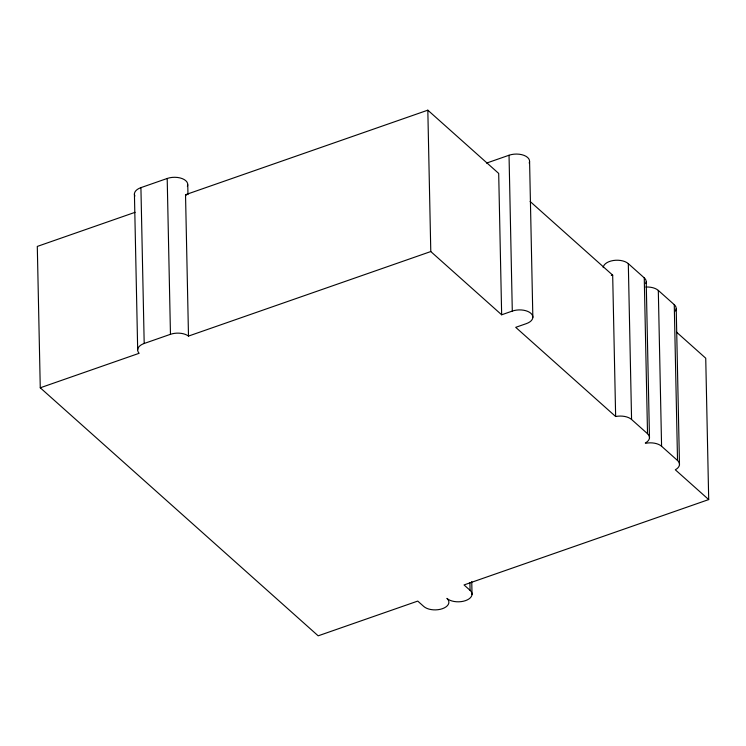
<?xml version="1.0" encoding="UTF-8"?>
<svg xmlns="http://www.w3.org/2000/svg" width="746" height="746" viewBox="0 0 746 746"><rect width="100%" height="100%" fill="white"/><g stroke="black" fill="none" stroke-linecap="round" stroke-linejoin="round"><path stroke-width="1.12" d="M134.886 196.067A13.54 7.451 -1.2 0 1 140.919 187.638L167.197 178.471A13.54 7.451 -1.2 0 1 182.229 178.611A13.54 7.451 -1.2 0 1 187.377 186.323M135.082 212.312L37.3 246.422L40.265 387.789L318.178 635.825L417.741 601.09L423.775 606.47A13.54 7.451 -1.2 0 0 442.369 608.708A13.54 7.451 -1.2 0 0 446.919 598.395A13.54 7.451 -1.2 0 0 465.513 600.633A13.54 7.451 -1.2 0 0 470.064 590.319L469.905 582.747M40.265 387.789L139.138 353.296A13.54 7.451 -1.2 0 1 144.192 343.477L170.461 334.311A13.54 7.451 -1.2 0 1 188.496 336.082L185.53 194.706L427.822 110.175L498.692 173.426L501.657 314.793L512.297 311.082A13.54 7.451 -1.2 0 1 530.891 313.32A13.54 7.451 -1.2 0 1 526.35 323.624L515.71 327.335L615.646 416.52A13.54 7.451 -1.2 0 1 631.573 419.485L647.528 433.715A13.54 7.451 -1.2 0 1 645.309 443.003L645.644 443.301A13.54 7.451 -1.2 0 1 661.581 446.257L677.527 460.496A13.54 7.451 -1.2 0 1 675.317 469.784L708.7 499.578L464.031 584.939L470.064 590.319M486.551 163.094L509.033 155.243A13.54 7.451 -1.2 0 1 524.056 155.382A13.54 7.451 -1.2 0 1 529.203 163.094M188.496 336.082L430.787 251.551L501.657 314.793M603.206 267.627A13.54 7.451 -1.2 0 1 613.305 260.513A13.54 7.451 -1.2 0 1 628.309 263.646L644.264 277.876A13.54 7.451 -1.2 0 1 645.84 283.489M645.812 287.033A13.54 7.451 -1.2 0 1 658.308 290.418L674.263 304.657A13.54 7.451 -1.2 0 1 675.438 311.017M530.126 201.476L612.68 275.153L615.646 416.52M676.631 332.231L705.735 358.211L708.7 499.578M187.759 184.794L187.973 194.631M676.221 308.741L679.485 464.581M674.263 304.657L677.527 460.496M658.308 290.418L661.581 446.257M646.222 281.969L649.486 437.809M644.264 277.876L647.528 433.715M628.309 263.646L631.573 419.485M529.585 161.565L532.849 317.404M509.033 155.243L512.297 311.082M471.752 581.619L472.022 594.413M427.822 110.175L430.787 251.551M167.197 178.471L170.461 334.311M140.919 187.638L144.192 343.477M134.42 193.857L137.684 349.697M185.53 194.706A13.54 7.451 -1.2 0 1 186.267 195.331M611.31 275.479A13.54 7.451 -1.2 0 1 612.68 275.153"/></g></svg>
